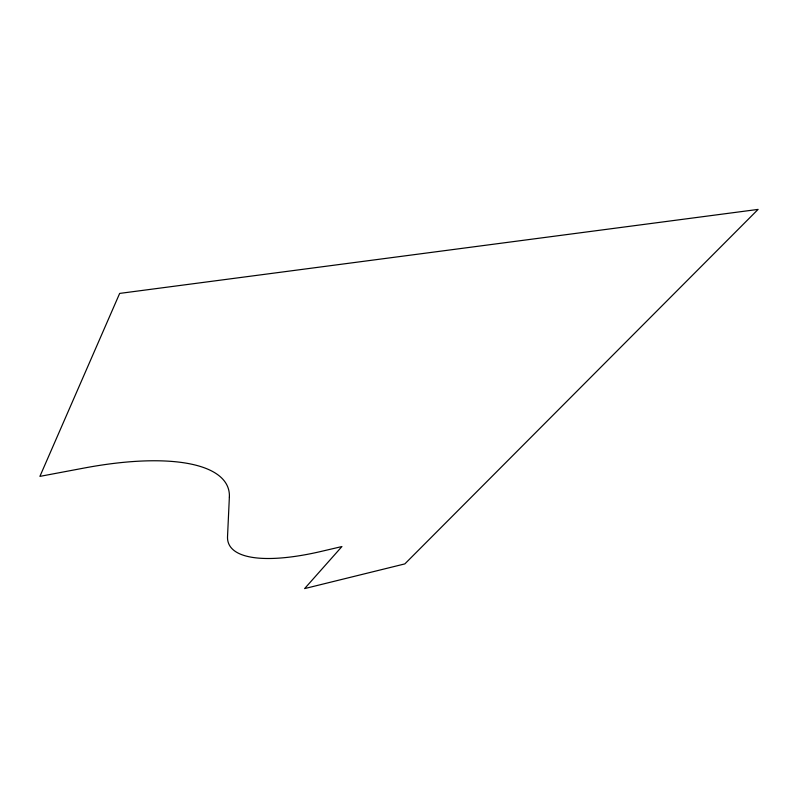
<?xml version="1.0" encoding="UTF-8"?>
<svg xmlns="http://www.w3.org/2000/svg" width="798" height="798" viewBox="0 0 798 798"><rect width="100%" height="100%" fill="white"/><g stroke="black" fill="none" stroke-linecap="round" stroke-linejoin="round"><path stroke-width="1.2" d="M229.365 497.074L227.53 536.625A159.879 49.057 -22.8 0 0 321.335 551.378L341.923 546.55L304.607 588.595L404.845 563.897L758.1 209.405L119.66 293.415L39.9 476.376L84.179 468.037A206.453 69.027 -18.2 0 1 229.365 497.074"/></g></svg>
